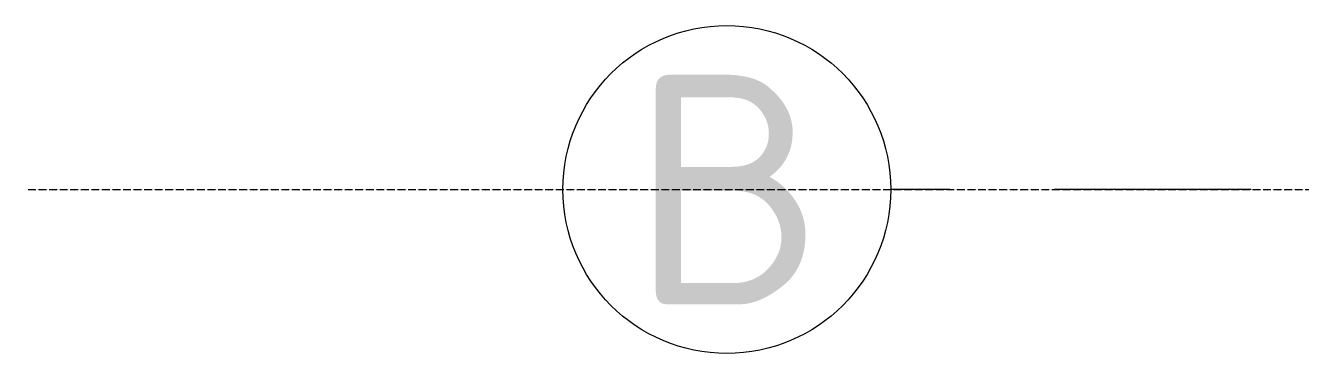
# Model space of a CAD drawing. Header units: millimetres. Extents: x -5016 to 63381, y -6019 to 88916.
# Drawn here: x -2270 to -325, y 86350 to 86850 of the extents above; entities that cross this region are included whole.
import ezdxf
from ezdxf.enums import TextEntityAlignment as Align

# ---------------------------------------------------------------- set-up
doc = ezdxf.new("R2010")
doc.units = ezdxf.units.MM
doc.linetypes.add('ОВ_ШП', pattern=[460, 300, -80, 0, -80])
doc.linetypes.add('Осевая 12-2-2', pattern=[16, 12, -2, 0, -2])
for name, color, linetype, lineweight in [('S-GRID', 8, 'Continuous', 13), ('АР_подложка', 8, 'Continuous', 13), ('ОВ_размеры', 7, 'Continuous', 13)]:
    doc.layers.add(name, color=color, linetype=linetype, lineweight=lineweight)
doc.styles.add('GOST', font='isocpeur.ttf', dxfattribs={"width": 0.9})

# ---------------------------------------------------------------- blocks, each defined once
blk = doc.blocks.new('АР_bath')
at = {"layer": 'S-GRID', "linetype": 'Осевая 12-2-2'}
blk.add_line((18268.2, 11272.6), (-101.7, 11272.6), dxfattribs=at)

msp = doc.modelspace()

# ---------------------------------------------------------------- block references
at = {"layer": 'АР_подложка'}
msp.add_blockref('АР_bath', (-2168, 75327), dxfattribs=at)

# ---------------------------------------------------------------- next in the draw order: linework, layer by layer
at = {"layer": 'ОВ_размеры', "linetype": 'ОВ_ШП'}
msp.add_lwpolyline([(-400, 86600), (-950, 86600)], dxfattribs=at)
at = {"layer": 'ОВ_размеры'}
msp.add_circle((-1200, 86600), 250, dxfattribs=at)

# ---------------------------------------------------------------- next in the draw order: texts
at = {"layer": 'ОВ_размеры', "style": 'GOST'}
msp.add_text('В', height=350, dxfattribs=at).set_placement((-1200, 86600), align=Align.MIDDLE_CENTER)

doc.saveas('drawing.dxf')
